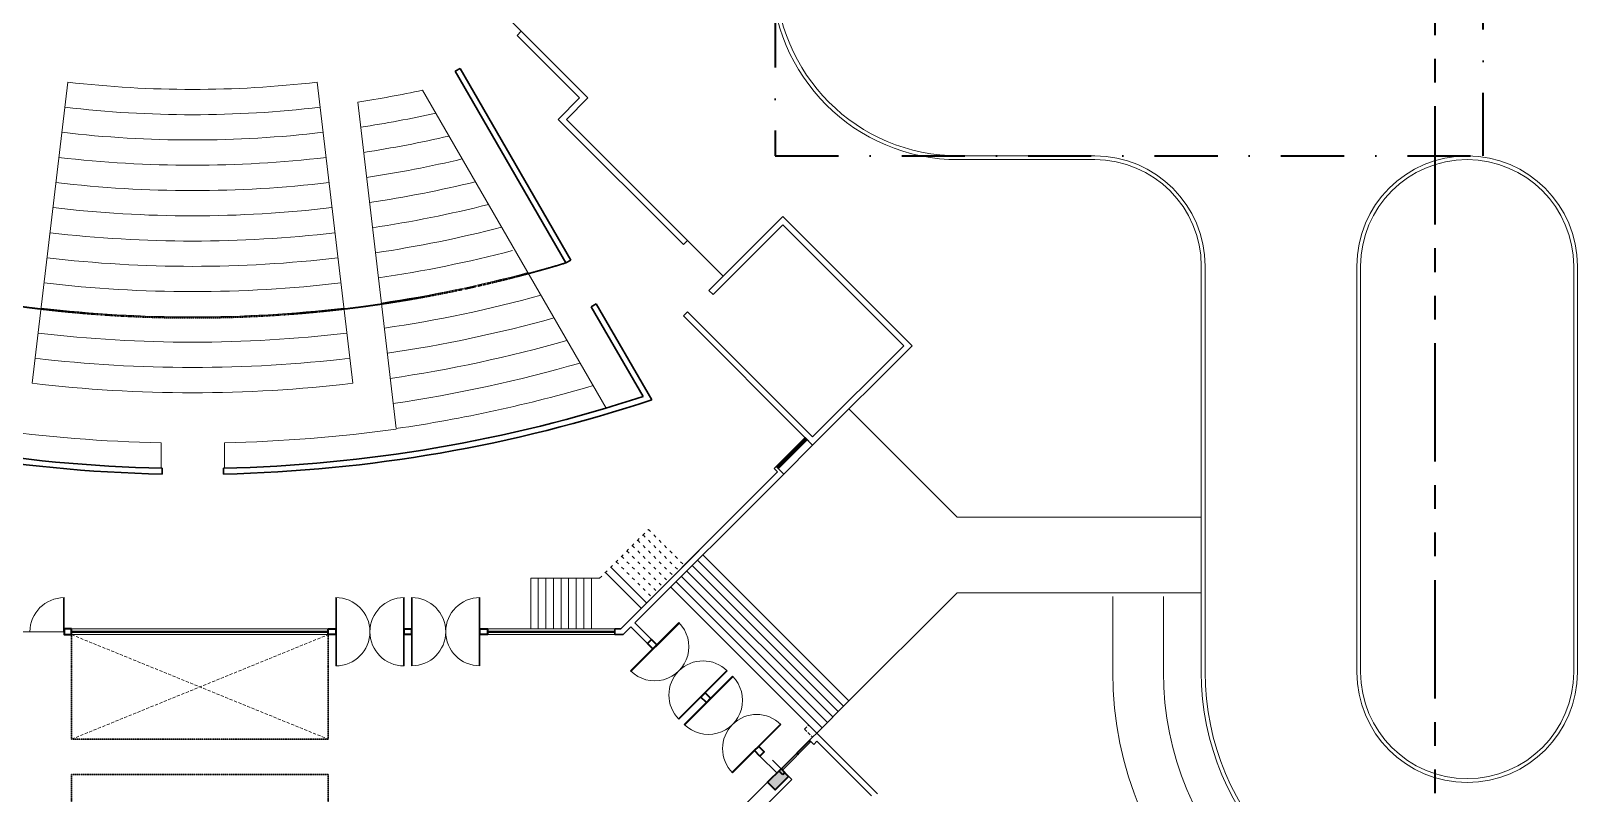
# Model space of a CAD drawing. Header units: inches. Extents: x 5542223 to 12533222, y 497239 to 5189502.
# Drawn here: x 7138405 to 7199867, y 2154011 to 2184195 of the extents above; entities that cross this region are included whole.
import ezdxf

# ---------------------------------------------------------------- set-up
doc = ezdxf.new("R2010")
doc.units = ezdxf.units.IN
doc.header["$MEASUREMENT"] = 0
for name, pattern in [('ACAD_ISO03W100', [30, 12, -18]), ('DASHDOT', [1, 0.5, -0.25, 0, -0.25]), ('HIDDEN', [0.375, 0.25, -0.125]), ('HIDDENX2', [0.75, 0.5, -0.25]), ('PHANTOM2', [1.25, 0.625, -0.125, 0.125, -0.125, 0.125, -0.125])]:
    doc.linetypes.add(name, pattern=pattern)
doc.layers.get('0').update_dxf_attribs({"color": 1})
for name, color, linetype, lineweight in [('Area_parking', 7, 'DASHDOT', 40), ('beam_primary', 7, 'HIDDENX2', 35), ('Column', 7, 'Continuous', 35), ('DOOR', 7, 'Continuous', 9), ('ELE', 7, 'Continuous', 13), ('Glass', 251, 'Continuous', 20), ('GLAZING', 7, 'Continuous', 13), ('hatch-dholpur', 253, 'Continuous', 9), ('PAVEMENT', 7, 'Continuous', 15), ('PROJECTION', 7, 'HIDDEN', 18), ('Road', 7, 'Continuous', 15), ('Road_CStone', 8, 'Continuous', 15), ('ROW', 7, 'PHANTOM2', 40), ('S_WALL', 7, 'Continuous', 15), ('WALL', 7, 'Continuous', 30), ('WIN', 7, 'Continuous', 20)]:
    doc.layers.add(name, color=color, linetype=linetype, lineweight=lineweight)

# ---------------------------------------------------------------- blocks, each defined once
blk = doc.blocks.new('COLUMN 750X425')
at = {"layer": 'beam_primary'}
blk.add_hatch(color=256, dxfattribs=at).paths.add_polyline_path([(-635, 212.5), (115, 212.5), (115, -212.5), (-635, -212.5)])
at = {"layer": 'Column'}
for p, q in [((0, 0), (0, 212.5)), ((115, 0), (0, 0))]:
    blk.add_line(p, q, dxfattribs=at)
blk.add_lwpolyline([(-635, 212.5), (115, 212.5), (115, -212.5), (-635, -212.5)], close=True, dxfattribs=at)
blk = doc.blocks.new('TechPark')
at = {"layer": 'Column'}
for points in [[(12883.6, 34217.2), (12583.6, 34217.2), (12583.6, 33987.2), (12883.6, 33987.2)], [(23032.4, 34217.2), (23332.4, 34217.2), (23332.4, 33987.2), (23032.4, 33987.2)], [(26032.4, 34218.2), (26332.4, 34218.2), (26332.4, 33988.2), (26032.4, 33988.2)], [(29032.4, 34218.2), (29332.4, 34218.2), (29332.4, 33988.2), (29032.4, 33988.2)], [(35868.6, 33427), (35656.5, 33639.2), (35819.1, 33801.8), (36031.3, 33589.7)], [(37989.9, 31305.7), (37777.8, 31517.8), (37940.4, 31680.5), (38152.6, 31468.3)], [(40112, 29185.2), (39899.9, 29397.3), (40062.5, 29559.9), (40274.7, 29347.8)]]:
    blk.add_lwpolyline(points, close=True, dxfattribs=at)
at = {"layer": 'DOOR'}
for p, q in [((12558.6, 34102.1), (12558.6, 35451.1)), ((12583.6, 34102.2), (12583.6, 35451.1)), ((23332.4, 32752.2), (23332.4, 35452.2)), ((23357.4, 32752.4), (23357.4, 35452.2)), ((26007.4, 32752.4), (26007.4, 35452.2)), ((26032.4, 32752.2), (26032.4, 35452.2)), ((26332.4, 32753.2), (26332.4, 35453.2)), ((26357.4, 32753.5), (26357.4, 35453.2)), ((29007.4, 32753.5), (29007.4, 35453.2)), ((29032.4, 32753.2), (29032.4, 35453.2)), ((36904.5, 34462.9), (34995.3, 32553.8)), ((36922, 34445.1), (35013, 32536.1)), ((9883.6, 34101.1), (12583.6, 34102.2)), ((38795.9, 32571.3), (36886.9, 30662.2)), ((38813.7, 32553.8), (36904.5, 30644.6)), ((39026.6, 32342.4), (37117.4, 30433.2)), ((39044.1, 32324.5), (37135.1, 30415.5)), ((40918, 30450.7), (39008.9, 28541.7)), ((40935.8, 30433.2), (39026.6, 28524))]:
    blk.add_line(p, q, dxfattribs=at)
for centre, start, end in [((12583.6, 34101.1), 90, 179.977109), ((23332.4, 34102.2), 270, 90), ((26032.4, 34102.2), 90, 270), ((26332.4, 34103.2), 270, 90), ((29032.4, 34103.2), 90, 270), ((35949.9, 33508.3), 225, 45), ((37859.1, 31599.2), 45, 225), ((38072, 31387.8), 225, 45), ((39981.2, 29478.6), 45, 225)]:
    blk.add_arc(centre, 1350, start, end, dxfattribs=at)
at = {"layer": 'ELE'}
for p, q in [((29250.8, 59277.3), (30665.2, 57863.2)), ((12733.5, 55849.3), (11328.5, 43931.8)), ((22596.5, 55849.3), (24001.5, 43931.8)), ((26759.7, 55529.6), (34021.6, 42951.6)), ((24200.2, 55057.7), (25723, 42141.1)), ((37242.9, 49588.5), (38657.4, 48174.5)), ((16427.6, 40573), (16427.6, 41573.2)), ((18927.6, 40573.6), (18927.6, 41573.2)), ((39436, 39052.4), (34602.2, 34218.6)), ((43417.8, 31153.5), (37639.5, 36930.1)), ((43629.9, 31365.7), (37851.6, 37142.3)), ((34001, 36450.7), (35415.3, 35036.4)), ((34213.1, 36662.8), (35627.4, 35248.5)), ((42781.5, 30517), (37003.2, 36293.6)), ((42993.6, 30729.2), (37215.3, 36505.8)), ((43205.7, 30941.3), (37427.4, 36718)), ((31041, 36218.6), (33769.1, 36218.7)), ((31041, 36218.6), (31041.1, 34218.5)), ((31341, 36218.6), (31341.1, 34218.5)), ((31641, 36218.6), (31641.1, 34218.5)), ((31941, 36218.6), (31941.1, 34218.5)), ((32241, 36218.6), (32241.1, 34218.5)), ((32541, 36218.7), (32541.1, 34218.5)), ((32841, 36218.7), (32841.1, 34218.6)), ((33141, 36218.7), (33141.1, 34218.6)), ((33441, 36218.7), (33441.1, 34218.6)), ((42357.3, 30092.7), (36579, 35869.3)), ((42569.4, 30304.9), (36791.1, 36081.5)), ((42357.3, 30092.7), (43629.9, 31365.7)), ((41367.3, 28254.2), (41093.3, 28528.2)), ((40412.7, 28148.2), (38659.1, 26394.5)), ((41367.3, 28254.2), (40214.7, 27101.6))]:
    blk.add_line(p, q, dxfattribs=at)
at = {"layer": 'ELE', "linetype": 'ACAD_ISO03W100', "ltscale": 10}
for p, q in [((33769.1, 36218.7), (35698.1, 38147.7)), ((35698.1, 38147.7), (37112.4, 36733.4)), ((35061.7, 37511.3), (36476, 36097)), ((35273.8, 37723.5), (36688.1, 36309.2)), ((35485.9, 37935.6), (36900.2, 36521.3)), ((34637.4, 37087.1), (36051.7, 35672.8)), ((34849.5, 37299.2), (36263.8, 35884.9)), ((34425.3, 36874.9), (35839.6, 35460.6))]:
    blk.add_line(p, q, dxfattribs=at)
at = {"layer": 'ELE'}
for centre, radius, start, end in [((17665, 97678.2), 42118.6, 263.276062, 276.723938), ((17665, 97678.2), 43118.6, 278.717535, 282.176382), ((17665, 97678.2), 43118.6, 263.276062, 276.723938), ((17665, 97678.2), 44118.6, 278.67233, 282.593448), ((17665, 97678.2), 44118.6, 263.276062, 276.723938), ((17665, 97678.2), 45118.6, 278.62913, 282.991138), ((17665, 97678.2), 45118.6, 263.276062, 276.723938), ((17665, 97678.2), 46118.6, 278.587805, 283.370794), ((17665, 97678.2), 46118.6, 263.276062, 276.723938), ((17665, 97678.2), 47118.6, 278.548234, 283.733631), ((17665, 97678.2), 47118.6, 263.276062, 276.723938), ((17665, 97678.2), 48118.6, 278.510309, 284.080759), ((17665, 97678.2), 48118.6, 263.276062, 276.723938), ((17665, 97678.2), 49118.6, 278.473929, 284.413189), ((17665, 97678.2), 50118.6, 278.439002, 284.624097), ((17665, 97678.2), 49118.6, 263.276062, 276.723938), ((17665, 97678.2), 51118.6, 278.405441, 285.037585), ((17665, 97678.2), 50118.6, 263.276062, 276.723938), ((17665, 97678.2), 52118.6, 278.373169, 285.331179), ((17665, 97678.2), 51118.6, 263.276062, 276.723938), ((17665, 97678.2), 53118.6, 278.342113, 285.613347), ((17665, 97678.2), 52118.6, 263.276062, 276.723938), ((17665, 97678.2), 54118.6, 278.312205, 285.88475), ((17665, 97678.2), 53118.6, 263.276062, 276.723938), ((17665, 97678.2), 55118.6, 278.283382, 286.146), ((17665, 97678.2), 54118.6, 263.276062, 276.723938), ((17665, 97678.2), 56118.6, 278.255587, 286.397661), ((17885, 102470.8), 60915, 262.18739, 268.628988), ((17441.8, 102505.6), 60949.9, 271.396867, 277.811161)]:
    blk.add_arc(centre, radius, start, end, dxfattribs=at)
at = {"layer": 'Glass', "ltscale": 3}
for p, q in [((41924.2, 41755), (40782.2, 40613)), ((41950.7, 41728.5), (40808.7, 40586.5)), ((42194.6, 29930.1), (40943, 28678.5)), ((42085, 29799.2), (40953.6, 28667.9))]:
    blk.add_line(p, q, dxfattribs=at)
at = {"layer": 'GLAZING'}
for points in [[(42058.5, 29772.7), (42085, 29799.2), (42129.2, 29755.1), (42102.7, 29728.5)], [(41566.2, 29280.4), (41592.7, 29306.9), (41636.9, 29262.7), (41610.4, 29236.2)], [(40953.6, 28667.9), (40980.2, 28694.4), (41024.4, 28650.2), (40997.8, 28623.7)], [(40953.6, 28667.9), (40980.2, 28694.4), (41024.4, 28650.2), (40997.8, 28623.7)]]:
    blk.add_lwpolyline(points, close=True, dxfattribs=at)
at = {"layer": 'hatch-dholpur'}
blk.add_line((41051.8, 40343.4), (42193.8, 41485.4), dxfattribs=at)
at = {"layer": 'PROJECTION', "lineweight": 30}
for p, q in [((12883.6, 29851.2), (12883.6, 33987.2)), ((23032.4, 29851.2), (23032.4, 33987.2)), ((12883.6, 29851.2), (23032.4, 29851.2)), ((12883.6, 28451.2), (23032.4, 28451.2)), ((12883.6, 23053.5), (12883.6, 28451.2)), ((23032.4, 23053.5), (23032.4, 28451.2))]:
    blk.add_line(p, q, dxfattribs=at)
at = {"layer": 'PROJECTION', "ltscale": 500}
for p, q in [((12883.6, 29851.2), (23032.4, 33987.2)), ((12883.6, 33987.2), (23032.4, 29851.2)), ((41876.4, 30248.2), (42039, 30410.8)), ((41876.4, 30248.2), (42197.5, 29927.1)), ((42039, 30410.8), (42510.4, 29939.4))]:
    blk.add_line(p, q, dxfattribs=at)
at = {"layer": 'PROJECTION', "lineweight": 30}
blk.add_arc((17665, 97678.2), 51160.9, 253.217734, 286.782266, dxfattribs=at)
at = {"layer": 'WALL'}
for p, q in [((30665.2, 57863.2), (30502.5, 57700.6)), ((30665.2, 57863.2), (33304.1, 55224.7)), ((30502.5, 57700.6), (32978.9, 55224.7)), ((28058.7, 56279.6), (28257.9, 56394.6)), ((28058.7, 56279.6), (32437, 48696.2)), ((28257.9, 56394.6), (32636.2, 48811.2)), ((32130.1, 54375.8), (32978.9, 55224.7)), ((32455.4, 54375.8), (33304.1, 55224.7)), ((32130.1, 54375.8), (37080.3, 49425.8)), ((32455.4, 54375.8), (37242.9, 49588.5)), ((41012, 50529.8), (38091.3, 47608.3)), ((46124.6, 45417.3), (41012, 50529.8)), ((41012, 50204.5), (38254, 47445.7)), ((45799.4, 45417.3), (41012, 50204.5)), ((37242.9, 49588.5), (37080.3, 49425.8)), ((32636.2, 48811.2), (32437, 48696.2)), ((38091.3, 47608.3), (38254, 47445.7)), ((33636.2, 47079.2), (33437, 46964.2)), ((33437, 46964.2), (35488.1, 43411.5)), ((33636.2, 47079.2), (35828.5, 43282)), ((37242.9, 46759.6), (37080.3, 46597)), ((37242.9, 46759.6), (42193.8, 41810.7)), ((37080.3, 46597), (42031, 41648.1)), ((45962, 45580), (45962, 45580)), ((45799.4, 45417.3), (42193.8, 41810.7)), ((46124.7, 45417.4), (42193.9, 41485.5)), ((42193.6, 41485.5), (42193.9, 41485.5)), ((16469.3, 40572.1), (16469.3, 40342.1)), ((18885, 40572.6), (18885, 40342.6)), ((40807.9, 40424.7), (34603.6, 34218.6)), ((41051.8, 40343.4), (35165.4, 34455.3)), ((35819.1, 33801.8), (35165.4, 34455.3)), ((34372.2, 33988.6), (34372.2, 34218.6)), ((34372.2, 34218.6), (34603.6, 34218.6)), ((34698.9, 33988.6), (34372.2, 33988.6)), ((35002.8, 34292.7), (34698.9, 33988.6)), ((35656.5, 33639.2), (35002.8, 34292.7)), ((42074.4, 29809.9), (42194.6, 29930.1)), ((42074.4, 29809.9), (42237, 29647.2)), ((42194.6, 29930.1), (42357.3, 30092.7)), ((42237, 29647.2), (42357.3, 29767.4)), ((44521, 27603.7), (42357.3, 29767.4)), ((40111.9, 29185.3), (40777.6, 28518.6)), ((40607.5, 29014.5), (41273.2, 28347.8))]:
    blk.add_line(p, q, dxfattribs=at)
at = {"layer": 'WALL', "ltscale": 0.5}
for p, q in [((41893.3, 41785.9), (42193.8, 41485.4)), ((40670, 40562.6), (40751.3, 40643.9)), ((40751.3, 40643.9), (41051.8, 40343.4)), ((40670, 40562.6), (40807.9, 40424.7)), ((42357.3, 30092.7), (44764.9, 27685))]:
    blk.add_line(p, q, dxfattribs=at)
at = {"layer": 'WALL'}
for radius, start, end in [(57348.6, 251.535278, 268.80527), (57118.6, 251.817978, 268.800621), (57118.6, 271.22372, 288.182022), (57348.6, 271.218977, 288.464722)]:
    blk.add_arc((17665, 97678.2), radius, start, end, dxfattribs=at)
at = {"layer": 'WIN', "ltscale": 3}
for p, q in [((41893.3, 41785.9), (40751.3, 40643.9)), ((41981.7, 41697.5), (40839.7, 40555.5)), ((42129.2, 29755.1), (40997.8, 28623.7))]:
    blk.add_line(p, q, dxfattribs=at)
at = {"layer": 'WIN'}
for p, q in [((12583.6, 33987.2), (12583.6, 34217.2)), ((12883.6, 33987.2), (12883.6, 34217.2)), ((12883.6, 34217.2), (23032.4, 34217.2)), ((12883.6, 34127.2), (23032.4, 34127.2)), ((12883.6, 34102.2), (23032.4, 34102.2)), ((12883.6, 34077.2), (23032.4, 34077.2)), ((12883.6, 33987.2), (23032.4, 33987.2)), ((23032.4, 33987.2), (23032.4, 34217.2)), ((23332.4, 33987.2), (23332.4, 34217.2)), ((26032.4, 34218.2), (26032.4, 33988.2)), ((26032.4, 34128.2), (26032.4, 34128.2)), ((26032.4, 34103.2), (26032.4, 34103.2)), ((26032.4, 34078.2), (26032.4, 34078.2)), ((29032.4, 33988.4), (34372.2, 33988.6)), ((29332.4, 34218.2), (34602.2, 34218.6)), ((29332.4, 34128.4), (34372.2, 34128.6)), ((29332.4, 34103.4), (34372.2, 34103.6)), ((29332.4, 34078.4), (34372.2, 34078.6)), ((37989.9, 31305.7), (38152.6, 31468.3)), ((38071.3, 31387), (38071.3, 31387)), ((38088.9, 31404.7), (38088.9, 31404.7)), ((38134.9, 31450.7), (38134.9, 31450.7)), ((40143.8, 29641.2), (39981.2, 29478.6))]:
    blk.add_line(p, q, dxfattribs=at)
at = {"layer": 'Column', "rotation": 45.00000000000001}
blk.add_blockref('COLUMN 750X425', (41012, 28446.9), dxfattribs=at)

msp = doc.modelspace()

# ---------------------------------------------------------------- linework, layer by layer
msp.add_circle((6864263.374, 1819279.277), 1322040.52)
at = {"layer": 'Area_parking', "ltscale": 5000}
msp.add_lwpolyline([(7157947.133, 2238152.199), (7114152.022, 2238152.199), (7114152.022, 2233152.199), (7111652.022, 2233152.199), (7111652.022, 2227152.199), (7114152.022, 2227152.199), (7114152.022, 2215152.199), (7111652.022, 2215152.199), (7111652.022, 2210152.199), (7157947.133, 2210152.199, -0.414213562), (7167842.133, 2200257.199), (7167842.133, 2179257.199), (7195842.133, 2179257.199), (7195842.133, 2200257.199, 0.414213562)], format="xyb", close=True, dxfattribs=at)
at = {"layer": 'PAVEMENT', "color": 7, "ltscale": 6000}
msp.add_line((7181192.133, 2161818.248), (7181192.133, 2158833.248), dxfattribs=at)
at = {"layer": 'PAVEMENT', "ltscale": 6000}
msp.add_line((7183192.133, 2161818.248), (7183192.133, 2158833.248), dxfattribs=at)
for radius in [14015, 12015]:
    msp.add_arc((7195207.133, 2158833.248), radius, 180, 269.47964772, dxfattribs=at)
at = {"layer": 'Road'}
for p, q in [((7180477.133, 2179257.199), (7175092.133, 2179257.199)), ((7184842.133, 2174892.199), (7184842.133, 2158833.248)), ((7190842.133, 2174892.199), (7190842.133, 2158833.248)), ((7199572.133, 2158833.248), (7199572.133, 2174892.199)), ((7170753.869, 2169245.712), (7175031.333, 2164968.248)), ((7184842.133, 2168968.248), (7184842.133, 2160468.248)), ((7184692.133, 2164968.248), (7175031.333, 2164968.248)), ((7164976.404, 2163468.248), (7170753.869, 2157690.784)), ((7170542.556, 2157479.471), (7175031.333, 2161968.248)), ((7184692.133, 2161968.248), (7175031.333, 2161968.248))]:
    msp.add_line(p, q, dxfattribs=at)
for centre, radius, start, end in [((7175092.133, 2186507.199), 7250, 180.00002852, 270), ((7180477.133, 2174892.199), 4365, 0, 90), ((7195207.133, 2174892.199), 4365, 0, 180), ((7195207.133, 2158833.248), 10365, 180, 269.47964772), ((7195207.133, 2158833.248), 4365, 180, 0)]:
    msp.add_arc(centre, radius, start, end, dxfattribs=at)
at = {"layer": 'Road_CStone', "ltscale": 6000}
for p, q in [((7180477.133, 2179107.199), (7175092.133, 2179107.199)), ((7184692.133, 2174892.201), (7184692.133, 2158833.248)), ((7190992.133, 2174892.199), (7190992.133, 2158833.248)), ((7199422.133, 2158833.248), (7199422.133, 2174892.199))]:
    msp.add_line(p, q, dxfattribs=at)
for centre, radius, start, end in [((7175092.133, 2186507.199), 7400, 180.00002852, 270), ((7180477.133, 2174892.199), 4215, 0, 90), ((7195207.133, 2174892.199), 4215, 0, 180), ((7195207.133, 2158833.248), 10515, 180, 269.47964772), ((7195207.133, 2158833.248), 4215, 180, 0)]:
    msp.add_arc(centre, radius, start, end, dxfattribs=at)
at = {"layer": 'ROW', "ltscale": 7500}
msp.add_line((7193947.133, 2092162.198), (7193947.133, 2200257.199), dxfattribs=at)

# ---------------------------------------------------------------- block references
at = {"layer": 'S_WALL'}
msp.add_blockref('TechPark', (7127124.796, 2126325.964), dxfattribs=at)

doc.saveas('drawing.dxf')
